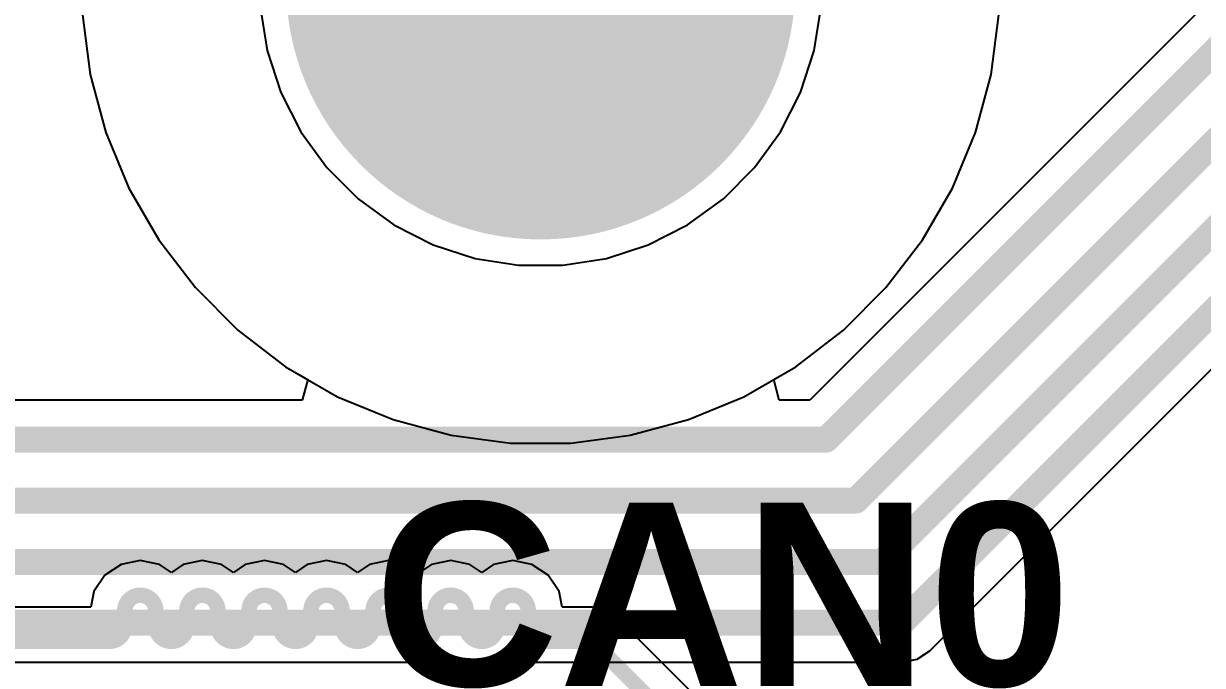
# Model space of a CAD drawing. Header units: inches. Extents: x -11 to 5428, y 0 to 5423.
# Drawn here: x 243.5 to 255.08, y 69.65 to 75.96 of the extents above; entities that cross this region are included whole.
import ezdxf

# ---------------------------------------------------------------- set-up
doc = ezdxf.new("R2010")
doc.units = ezdxf.units.IN
for name, color, linetype in [('Bottom Layer', 5, 'Continuous'), ('GND', 16, 'Continuous'), ('Pad Holes', 156, 'Continuous'), ('PWR', 76, 'Continuous'), ('Top Layer', 1, 'Continuous'), ('Top Overlay', 2, 'Continuous')]:
    doc.layers.add(name, color=color, linetype=linetype)
doc.styles.add('Arial_Bold', font='', dxfattribs={"height": 0.2})
doc.styles.get('Arial_Bold').set_extended_font_data('Arial', bold=True)

msp = doc.modelspace()

# ---------------------------------------------------------------- hatches: boundary and pattern name
at = {"layer": 'Pad Holes'}
h = msp.add_hatch(color=7, dxfattribs=at)
edge = h.paths.add_edge_path()
edge.add_arc((248.577, 76.336), 2.5, 0, 360)

# ---------------------------------------------------------------- linework, layer by layer
at = {"layer": 'Bottom Layer'}
for p, q in [((244.077, 76.041), (244.154, 75.456)), ((244.077, 76.041), (244.154, 75.456)), ((253, 75.456), (253.077, 76.041)), ((253, 75.456), (253.077, 76.041)), ((244.154, 75.456), (244.307, 74.886)), ((244.154, 75.456), (244.307, 74.886)), ((252.847, 74.886), (253, 75.456)), ((252.847, 74.886), (253, 75.456)), ((244.307, 74.886), (244.532, 74.341)), ((244.307, 74.886), (244.532, 74.341)), ((252.622, 74.341), (252.847, 74.886)), ((252.622, 74.341), (252.847, 74.886)), ((244.532, 74.341), (244.827, 73.831)), ((244.532, 74.341), (244.827, 73.831)), ((252.327, 73.831), (252.622, 74.341)), ((252.327, 73.831), (252.622, 74.341)), ((244.827, 73.831), (245.186, 73.363)), ((244.827, 73.831), (245.186, 73.363)), ((251.968, 73.363), (252.327, 73.831)), ((251.968, 73.363), (252.327, 73.831)), ((245.186, 73.363), (245.604, 72.945)), ((245.186, 73.363), (245.604, 72.945)), ((251.55, 72.945), (251.968, 73.363)), ((251.55, 72.945), (251.968, 73.363)), ((245.604, 72.945), (246.072, 72.586)), ((245.604, 72.945), (246.072, 72.586)), ((251.082, 72.586), (251.55, 72.945)), ((251.082, 72.586), (251.55, 72.945)), ((246.072, 72.586), (246.582, 72.291)), ((246.072, 72.586), (246.582, 72.291)), ((250.572, 72.291), (251.082, 72.586)), ((250.572, 72.291), (251.082, 72.586)), ((246.582, 72.291), (247.127, 72.066)), ((246.582, 72.291), (247.127, 72.066)), ((250.027, 72.066), (250.572, 72.291)), ((250.027, 72.066), (250.572, 72.291)), ((247.127, 72.066), (247.697, 71.913)), ((247.127, 72.066), (247.697, 71.913)), ((249.457, 71.913), (250.027, 72.066)), ((249.457, 71.913), (250.027, 72.066)), ((247.697, 71.913), (248.282, 71.836)), ((247.697, 71.913), (248.282, 71.836)), ((248.872, 71.836), (249.457, 71.913)), ((248.872, 71.836), (249.457, 71.913)), ((248.282, 71.836), (248.577, 71.836)), ((248.282, 71.836), (248.872, 71.836)), ((248.577, 71.836), (248.872, 71.836)), ((244.457, 70.644), (244.297, 70.537)), ((244.645, 70.681), (244.457, 70.644)), ((244.833, 70.644), (244.645, 70.681)), ((244.95, 70.566), (244.833, 70.644)), ((245.066, 70.644), (244.95, 70.566)), ((245.254, 70.681), (245.066, 70.644)), ((245.443, 70.644), (245.254, 70.681)), ((245.559, 70.566), (245.443, 70.644)), ((245.676, 70.644), (245.559, 70.566)), ((245.864, 70.681), (245.676, 70.644)), ((246.052, 70.644), (245.864, 70.681)), ((246.169, 70.566), (246.052, 70.644)), ((246.285, 70.644), (246.169, 70.566)), ((246.474, 70.681), (246.285, 70.644)), ((246.662, 70.644), (246.474, 70.681)), ((246.778, 70.566), (246.662, 70.644)), ((246.895, 70.644), (246.778, 70.566)), ((247.083, 70.681), (246.895, 70.644)), ((247.272, 70.644), (247.083, 70.681)), ((247.388, 70.566), (247.272, 70.644)), ((247.505, 70.644), (247.388, 70.566)), ((247.693, 70.681), (247.505, 70.644)), ((247.881, 70.644), (247.693, 70.681)), ((247.998, 70.566), (247.881, 70.644)), ((248.114, 70.644), (247.998, 70.566)), ((248.302, 70.681), (248.114, 70.644)), ((248.491, 70.644), (248.302, 70.681)), ((248.65, 70.537), (248.491, 70.644)), ((244.297, 70.537), (244.19, 70.377)), ((248.757, 70.377), (248.65, 70.537)), ((244.19, 70.377), (244.16, 70.225)), ((248.787, 70.225), (248.757, 70.377)), ((244.16, 70.225), (229.54, 70.225)), ((249.085, 70.225), (248.787, 70.225)), ((249.214, 70.199), (249.085, 70.225)), ((249.323, 70.126), (249.214, 70.199)), ((250.417, 69.032), (249.323, 70.126))]:
    msp.add_line(p, q, dxfattribs=at)
for points in [[(244.492, 70.189, 0.152, 0.152, -1), (244.797, 70.189, 0.152, 0.152, 0)], [(245.102, 70.189, 0.152, 0.152, -1), (245.407, 70.189, 0.152, 0.152, 0)], [(245.712, 70.189, 0.152, 0.152, -1), (246.016, 70.189, 0.152, 0.152, 0)], [(246.321, 70.189, 0.152, 0.152, -1), (246.626, 70.189, 0.152, 0.152, 0)], [(246.931, 70.189, 0.152, 0.152, -1), (247.236, 70.189, 0.152, 0.152, 0)], [(247.54, 70.189, 0.152, 0.152, -1), (247.845, 70.189, 0.152, 0.152, 0)], [(248.15, 70.189, 0.152, 0.152, -1), (248.455, 70.189, 0.152, 0.152, 0)], [(244.492, 70.041, 0.152, 0.152, 0), (244.492, 70.189, 0.152, 0.152, 0)], [(244.797, 70.041, 0.152, 0.152, 0), (244.797, 70.189, 0.152, 0.152, 0)], [(245.102, 70.041, 0.152, 0.152, 0), (245.102, 70.189, 0.152, 0.152, 0)], [(245.407, 70.041, 0.152, 0.152, 0), (245.407, 70.189, 0.152, 0.152, 0)], [(245.712, 70.041, 0.152, 0.152, 0), (245.712, 70.189, 0.152, 0.152, 0)], [(246.016, 70.041, 0.152, 0.152, 0), (246.016, 70.189, 0.152, 0.152, 0)], [(246.321, 70.041, 0.152, 0.152, 0), (246.321, 70.189, 0.152, 0.152, 0)], [(246.626, 70.041, 0.152, 0.152, 0), (246.626, 70.189, 0.152, 0.152, 0)], [(246.931, 70.041, 0.152, 0.152, 0), (246.931, 70.189, 0.152, 0.152, 0)], [(247.236, 70.041, 0.152, 0.152, 0), (247.236, 70.189, 0.152, 0.152, 0)], [(247.54, 70.041, 0.152, 0.152, 0), (247.54, 70.189, 0.152, 0.152, 0)], [(247.845, 70.041, 0.152, 0.152, 0), (247.845, 70.189, 0.152, 0.152, 0)], [(248.15, 70.041, 0.152, 0.152, 0), (248.15, 70.189, 0.152, 0.152, 0)], [(248.455, 70.041, 0.152, 0.152, 0), (248.455, 70.189, 0.152, 0.152, 0)], [(244.492, 70.041, 0.152, 0.152, -0.414214), (244.34, 69.888, 0.152, 0.152, 0)], [(245.102, 70.041, 0.152, 0.152, -1), (244.797, 70.041, 0.152, 0.152, 0)], [(245.712, 70.041, 0.152, 0.152, -1), (245.407, 70.041, 0.152, 0.152, 0)], [(246.321, 70.041, 0.152, 0.152, -1), (246.016, 70.041, 0.152, 0.152, 0)], [(246.931, 70.041, 0.152, 0.152, -1), (246.626, 70.041, 0.152, 0.152, 0)], [(247.54, 70.041, 0.152, 0.152, -1), (247.236, 70.041, 0.152, 0.152, 0)], [(248.15, 70.041, 0.152, 0.152, -1), (247.845, 70.041, 0.152, 0.152, 0)], [(248.607, 69.888, 0.152, 0.152, -0.414214), (248.455, 70.041, 0.152, 0.152, 0)], [(229.54, 69.888, 0.152, 0.152, 0), (244.078, 69.888, 0.152, 0.152, 0)], [(244.078, 69.888, 0.152, 0.152, 0), (244.34, 69.888, 0.152, 0.152, 0)], [(248.607, 69.888, 0.152, 0.152, 0), (248.988, 69.888, 0.152, 0.152, 0)], [(248.988, 69.888, 0.152, 0.152, 0), (249.085, 69.888, 0.152, 0.152, 0)], [(249.085, 69.888, 0.152, 0.152, 0), (249.164, 69.809, 0.152, 0.152, 0)], [(249.164, 69.809, 0.152, 0.152, 0), (250.1, 68.873, 0.152, 0.152, 0)]]:
    msp.add_lwpolyline(points, format="xyseb", dxfattribs=at)
for points in [[(244.454, 70.189, 0.0762, 0.0762, 1), (244.531, 70.189, 0.0762, 0.0762, 1)], [(244.454, 70.189, 0.0762, 0.0762, 1), (244.531, 70.189, 0.0762, 0.0762, 1)], [(244.759, 70.189, 0.0762, 0.0762, 1), (244.835, 70.189, 0.0762, 0.0762, 1)], [(244.759, 70.189, 0.0762, 0.0762, 1), (244.835, 70.189, 0.0762, 0.0762, 1)], [(245.064, 70.189, 0.0762, 0.0762, 1), (245.14, 70.189, 0.0762, 0.0762, 1)], [(245.064, 70.189, 0.0762, 0.0762, 1), (245.14, 70.189, 0.0762, 0.0762, 1)], [(245.369, 70.189, 0.0762, 0.0762, 1), (245.445, 70.189, 0.0762, 0.0762, 1)], [(245.369, 70.189, 0.0762, 0.0762, 1), (245.445, 70.189, 0.0762, 0.0762, 1)], [(245.674, 70.189, 0.0762, 0.0762, 1), (245.75, 70.189, 0.0762, 0.0762, 1)], [(245.674, 70.189, 0.0762, 0.0762, 1), (245.75, 70.189, 0.0762, 0.0762, 1)], [(245.978, 70.189, 0.0762, 0.0762, 1), (246.055, 70.189, 0.0762, 0.0762, 1)], [(245.978, 70.189, 0.0762, 0.0762, 1), (246.055, 70.189, 0.0762, 0.0762, 1)], [(246.283, 70.189, 0.0762, 0.0762, 1), (246.359, 70.189, 0.0762, 0.0762, 1)], [(246.283, 70.189, 0.0762, 0.0762, 1), (246.359, 70.189, 0.0762, 0.0762, 1)], [(246.588, 70.189, 0.0762, 0.0762, 1), (246.664, 70.189, 0.0762, 0.0762, 1)], [(246.588, 70.189, 0.0762, 0.0762, 1), (246.664, 70.189, 0.0762, 0.0762, 1)], [(246.893, 70.189, 0.0762, 0.0762, 1), (246.969, 70.189, 0.0762, 0.0762, 1)], [(246.893, 70.189, 0.0762, 0.0762, 1), (246.969, 70.189, 0.0762, 0.0762, 1)], [(247.198, 70.189, 0.0762, 0.0762, 1), (247.274, 70.189, 0.0762, 0.0762, 1)], [(247.198, 70.189, 0.0762, 0.0762, 1), (247.274, 70.189, 0.0762, 0.0762, 1)], [(247.502, 70.189, 0.0762, 0.0762, 1), (247.579, 70.189, 0.0762, 0.0762, 1)], [(247.502, 70.189, 0.0762, 0.0762, 1), (247.579, 70.189, 0.0762, 0.0762, 1)], [(247.807, 70.189, 0.0762, 0.0762, 1), (247.883, 70.189, 0.0762, 0.0762, 1)], [(247.807, 70.189, 0.0762, 0.0762, 1), (247.883, 70.189, 0.0762, 0.0762, 1)], [(248.112, 70.189, 0.0762, 0.0762, 1), (248.188, 70.189, 0.0762, 0.0762, 1)], [(248.112, 70.189, 0.0762, 0.0762, 1), (248.188, 70.189, 0.0762, 0.0762, 1)], [(248.417, 70.189, 0.0762, 0.0762, 1), (248.493, 70.189, 0.0762, 0.0762, 1)], [(248.417, 70.189, 0.0762, 0.0762, 1), (248.493, 70.189, 0.0762, 0.0762, 1)], [(244.454, 70.041, 0.0762, 0.0762, 1), (244.531, 70.041, 0.0762, 0.0762, 1)], [(244.454, 70.041, 0.0762, 0.0762, 1), (244.531, 70.041, 0.0762, 0.0762, 1)], [(244.759, 70.041, 0.0762, 0.0762, 1), (244.835, 70.041, 0.0762, 0.0762, 1)], [(244.759, 70.041, 0.0762, 0.0762, 1), (244.835, 70.041, 0.0762, 0.0762, 1)], [(245.064, 70.041, 0.0762, 0.0762, 1), (245.14, 70.041, 0.0762, 0.0762, 1)], [(245.064, 70.041, 0.0762, 0.0762, 1), (245.14, 70.041, 0.0762, 0.0762, 1)], [(245.369, 70.041, 0.0762, 0.0762, 1), (245.445, 70.041, 0.0762, 0.0762, 1)], [(245.369, 70.041, 0.0762, 0.0762, 1), (245.445, 70.041, 0.0762, 0.0762, 1)], [(245.674, 70.041, 0.0762, 0.0762, 1), (245.75, 70.041, 0.0762, 0.0762, 1)], [(245.674, 70.041, 0.0762, 0.0762, 1), (245.75, 70.041, 0.0762, 0.0762, 1)], [(245.978, 70.041, 0.0762, 0.0762, 1), (246.055, 70.041, 0.0762, 0.0762, 1)], [(245.978, 70.041, 0.0762, 0.0762, 1), (246.055, 70.041, 0.0762, 0.0762, 1)], [(246.283, 70.041, 0.0762, 0.0762, 1), (246.359, 70.041, 0.0762, 0.0762, 1)], [(246.283, 70.041, 0.0762, 0.0762, 1), (246.359, 70.041, 0.0762, 0.0762, 1)], [(246.588, 70.041, 0.0762, 0.0762, 1), (246.664, 70.041, 0.0762, 0.0762, 1)], [(246.588, 70.041, 0.0762, 0.0762, 1), (246.664, 70.041, 0.0762, 0.0762, 1)], [(246.893, 70.041, 0.0762, 0.0762, 1), (246.969, 70.041, 0.0762, 0.0762, 1)], [(246.893, 70.041, 0.0762, 0.0762, 1), (246.969, 70.041, 0.0762, 0.0762, 1)], [(247.198, 70.041, 0.0762, 0.0762, 1), (247.274, 70.041, 0.0762, 0.0762, 1)], [(247.198, 70.041, 0.0762, 0.0762, 1), (247.274, 70.041, 0.0762, 0.0762, 1)], [(247.502, 70.041, 0.0762, 0.0762, 1), (247.579, 70.041, 0.0762, 0.0762, 1)], [(247.502, 70.041, 0.0762, 0.0762, 1), (247.579, 70.041, 0.0762, 0.0762, 1)], [(247.807, 70.041, 0.0762, 0.0762, 1), (247.883, 70.041, 0.0762, 0.0762, 1)], [(247.807, 70.041, 0.0762, 0.0762, 1), (247.883, 70.041, 0.0762, 0.0762, 1)], [(248.112, 70.041, 0.0762, 0.0762, 1), (248.188, 70.041, 0.0762, 0.0762, 1)], [(248.112, 70.041, 0.0762, 0.0762, 1), (248.188, 70.041, 0.0762, 0.0762, 1)], [(248.417, 70.041, 0.0762, 0.0762, 1), (248.493, 70.041, 0.0762, 0.0762, 1)], [(248.417, 70.041, 0.0762, 0.0762, 1), (248.493, 70.041, 0.0762, 0.0762, 1)], [(244.04, 69.888, 0.0762, 0.0762, 1), (244.116, 69.888, 0.0762, 0.0762, 1)], [(244.04, 69.888, 0.0762, 0.0762, 1), (244.116, 69.888, 0.0762, 0.0762, 1)], [(244.302, 69.888, 0.0762, 0.0762, 1), (244.378, 69.888, 0.0762, 0.0762, 1)], [(244.302, 69.888, 0.0762, 0.0762, 1), (244.378, 69.888, 0.0762, 0.0762, 1)], [(248.569, 69.888, 0.0762, 0.0762, 1), (248.645, 69.888, 0.0762, 0.0762, 1)], [(248.569, 69.888, 0.0762, 0.0762, 1), (248.645, 69.888, 0.0762, 0.0762, 1)], [(248.95, 69.888, 0.0762, 0.0762, 1), (249.026, 69.888, 0.0762, 0.0762, 1)], [(248.95, 69.888, 0.0762, 0.0762, 1), (249.026, 69.888, 0.0762, 0.0762, 1)], [(249.047, 69.888, 0.0762, 0.0762, 1), (249.123, 69.888, 0.0762, 0.0762, 1)], [(249.047, 69.888, 0.0762, 0.0762, 1), (249.123, 69.888, 0.0762, 0.0762, 1)], [(249.126, 69.809, 0.0762, 0.0762, 1), (249.202, 69.809, 0.0762, 0.0762, 1)], [(249.126, 69.809, 0.0762, 0.0762, 1), (249.202, 69.809, 0.0762, 0.0762, 1)]]:
    msp.add_lwpolyline(points, format="xyseb", close=True, dxfattribs=at)
at = {"layer": 'GND'}
for p, q in [((245.823, 76.119), (245.891, 75.691)), ((251.263, 75.691), (251.331, 76.119)), ((245.891, 75.691), (246.025, 75.279)), ((251.129, 75.279), (251.263, 75.691)), ((246.025, 75.279), (246.222, 74.893)), ((250.932, 74.893), (251.129, 75.279)), ((246.222, 74.893), (246.476, 74.542)), ((250.678, 74.542), (250.932, 74.893)), ((246.476, 74.542), (246.783, 74.235)), ((250.371, 74.235), (250.678, 74.542)), ((246.783, 74.235), (247.134, 73.981)), ((250.02, 73.981), (250.371, 74.235)), ((247.134, 73.981), (247.52, 73.784)), ((249.634, 73.784), (250.02, 73.981)), ((247.52, 73.784), (247.932, 73.65)), ((249.222, 73.65), (249.634, 73.784)), ((247.932, 73.65), (248.36, 73.582)), ((248.794, 73.582), (249.222, 73.65)), ((248.36, 73.582), (248.794, 73.582))]:
    msp.add_line(p, q, dxfattribs=at)
at = {"layer": 'PWR'}
for p, q in [((245.823, 76.119), (245.891, 75.691)), ((251.263, 75.691), (251.331, 76.119)), ((245.891, 75.691), (246.025, 75.279)), ((251.129, 75.279), (251.263, 75.691)), ((246.025, 75.279), (246.222, 74.893)), ((250.932, 74.893), (251.129, 75.279)), ((246.222, 74.893), (246.476, 74.542)), ((250.678, 74.542), (250.932, 74.893)), ((246.476, 74.542), (246.783, 74.235)), ((250.371, 74.235), (250.678, 74.542)), ((246.783, 74.235), (247.134, 73.981)), ((250.02, 73.981), (250.371, 74.235)), ((247.134, 73.981), (247.52, 73.784)), ((249.634, 73.784), (250.02, 73.981)), ((247.52, 73.784), (247.932, 73.65)), ((249.222, 73.65), (249.634, 73.784)), ((247.932, 73.65), (248.36, 73.582)), ((248.794, 73.582), (249.222, 73.65)), ((248.36, 73.582), (248.794, 73.582))]:
    msp.add_line(p, q, dxfattribs=at)
at = {"layer": 'Top Layer'}
for p, q in [((258.605, 79.644), (251.219, 72.258)), ((252.399, 69.796), (259.864, 77.261)), ((244.077, 76.041), (244.154, 75.456)), ((244.077, 76.041), (244.154, 75.456)), ((253, 75.456), (253.077, 76.041)), ((253, 75.456), (253.077, 76.041)), ((244.154, 75.456), (244.307, 74.886)), ((244.154, 75.456), (244.307, 74.886)), ((252.847, 74.886), (253, 75.456)), ((252.847, 74.886), (253, 75.456)), ((244.307, 74.886), (244.532, 74.341)), ((244.307, 74.886), (244.532, 74.341)), ((252.622, 74.341), (252.847, 74.886)), ((252.622, 74.341), (252.847, 74.886)), ((244.532, 74.341), (244.827, 73.831)), ((244.532, 74.341), (244.827, 73.831)), ((252.327, 73.831), (252.622, 74.341)), ((252.327, 73.831), (252.622, 74.341)), ((244.827, 73.831), (245.186, 73.363)), ((244.827, 73.831), (245.186, 73.363)), ((251.968, 73.363), (252.327, 73.831)), ((251.968, 73.363), (252.327, 73.831)), ((245.186, 73.363), (245.604, 72.945)), ((245.186, 73.363), (245.604, 72.945)), ((251.55, 72.945), (251.968, 73.363)), ((251.55, 72.945), (251.968, 73.363)), ((245.604, 72.945), (246.072, 72.586)), ((245.604, 72.945), (246.072, 72.586)), ((251.082, 72.586), (251.55, 72.945)), ((251.082, 72.586), (251.55, 72.945)), ((246.072, 72.586), (246.582, 72.291)), ((246.072, 72.586), (246.289, 72.461)), ((250.572, 72.291), (251.082, 72.586)), ((250.865, 72.461), (251.082, 72.586)), ((246.289, 72.461), (246.235, 72.258)), ((250.919, 72.258), (250.865, 72.461)), ((246.235, 72.258), (189.293, 72.258)), ((246.582, 72.291), (247.127, 72.066)), ((250.027, 72.066), (250.572, 72.291)), ((251.219, 72.258), (250.919, 72.258)), ((247.127, 72.066), (247.697, 71.913)), ((249.457, 71.913), (250.027, 72.066)), ((247.697, 71.913), (248.282, 71.836)), ((248.872, 71.836), (249.457, 71.913)), ((248.282, 71.836), (248.577, 71.836)), ((248.577, 71.836), (248.872, 71.836)), ((252.124, 69.683), (252.273, 69.712)), ((252.273, 69.712), (252.399, 69.796)), ((190.715, 69.683), (252.124, 69.683))]:
    msp.add_line(p, q, dxfattribs=at)
for points in [[(251.38, 71.869, 0.254, 0.254, 0), (258.88, 79.369, 0.254, 0.254, 0)], [(251.672, 71.271, 0.254, 0.254, 0), (259.219, 78.818, 0.254, 0.254, 0)], [(251.931, 70.668, 0.254, 0.254, 0), (259.472, 78.209, 0.254, 0.254, 0)], [(252.124, 70.071, 0.254, 0.254, 0), (259.703, 77.65, 0.254, 0.254, 0)], [(189.293, 71.869, 0.254, 0.254, 0), (251.38, 71.869, 0.254, 0.254, 0)], [(189.655, 71.271, 0.254, 0.254, 0), (251.672, 71.271, 0.254, 0.254, 0)], [(190.123, 70.668, 0.254, 0.254, 0), (251.931, 70.668, 0.254, 0.254, 0)], [(190.554, 70.071, 0.254, 0.254, 0), (252.124, 70.071, 0.254, 0.254, 0)]]:
    msp.add_lwpolyline(points, format="xyseb", dxfattribs=at)
for points in [[(251.316, 71.869, 0.127, 0.127, 1), (251.443, 71.869, 0.127, 0.127, 1)], [(251.316, 71.869, 0.127, 0.127, 1), (251.443, 71.869, 0.127, 0.127, 1)], [(251.609, 71.271, 0.127, 0.127, 1), (251.736, 71.271, 0.127, 0.127, 1)], [(251.609, 71.271, 0.127, 0.127, 1), (251.736, 71.271, 0.127, 0.127, 1)], [(251.867, 70.668, 0.127, 0.127, 1), (251.994, 70.668, 0.127, 0.127, 1)], [(251.867, 70.668, 0.127, 0.127, 1), (251.994, 70.668, 0.127, 0.127, 1)], [(252.061, 70.071, 0.127, 0.127, 1), (252.188, 70.071, 0.127, 0.127, 1)], [(252.061, 70.071, 0.127, 0.127, 1), (252.188, 70.071, 0.127, 0.127, 1)]]:
    msp.add_lwpolyline(points, format="xyseb", close=True, dxfattribs=at)

# ---------------------------------------------------------------- texts
at = {"layer": 'Top Overlay', "style": 'Arial_Bold'}
msp.add_text('CAN0', height=1.8, dxfattribs=at).set_placement((246.939, 69.451))

doc.saveas('drawing.dxf')
